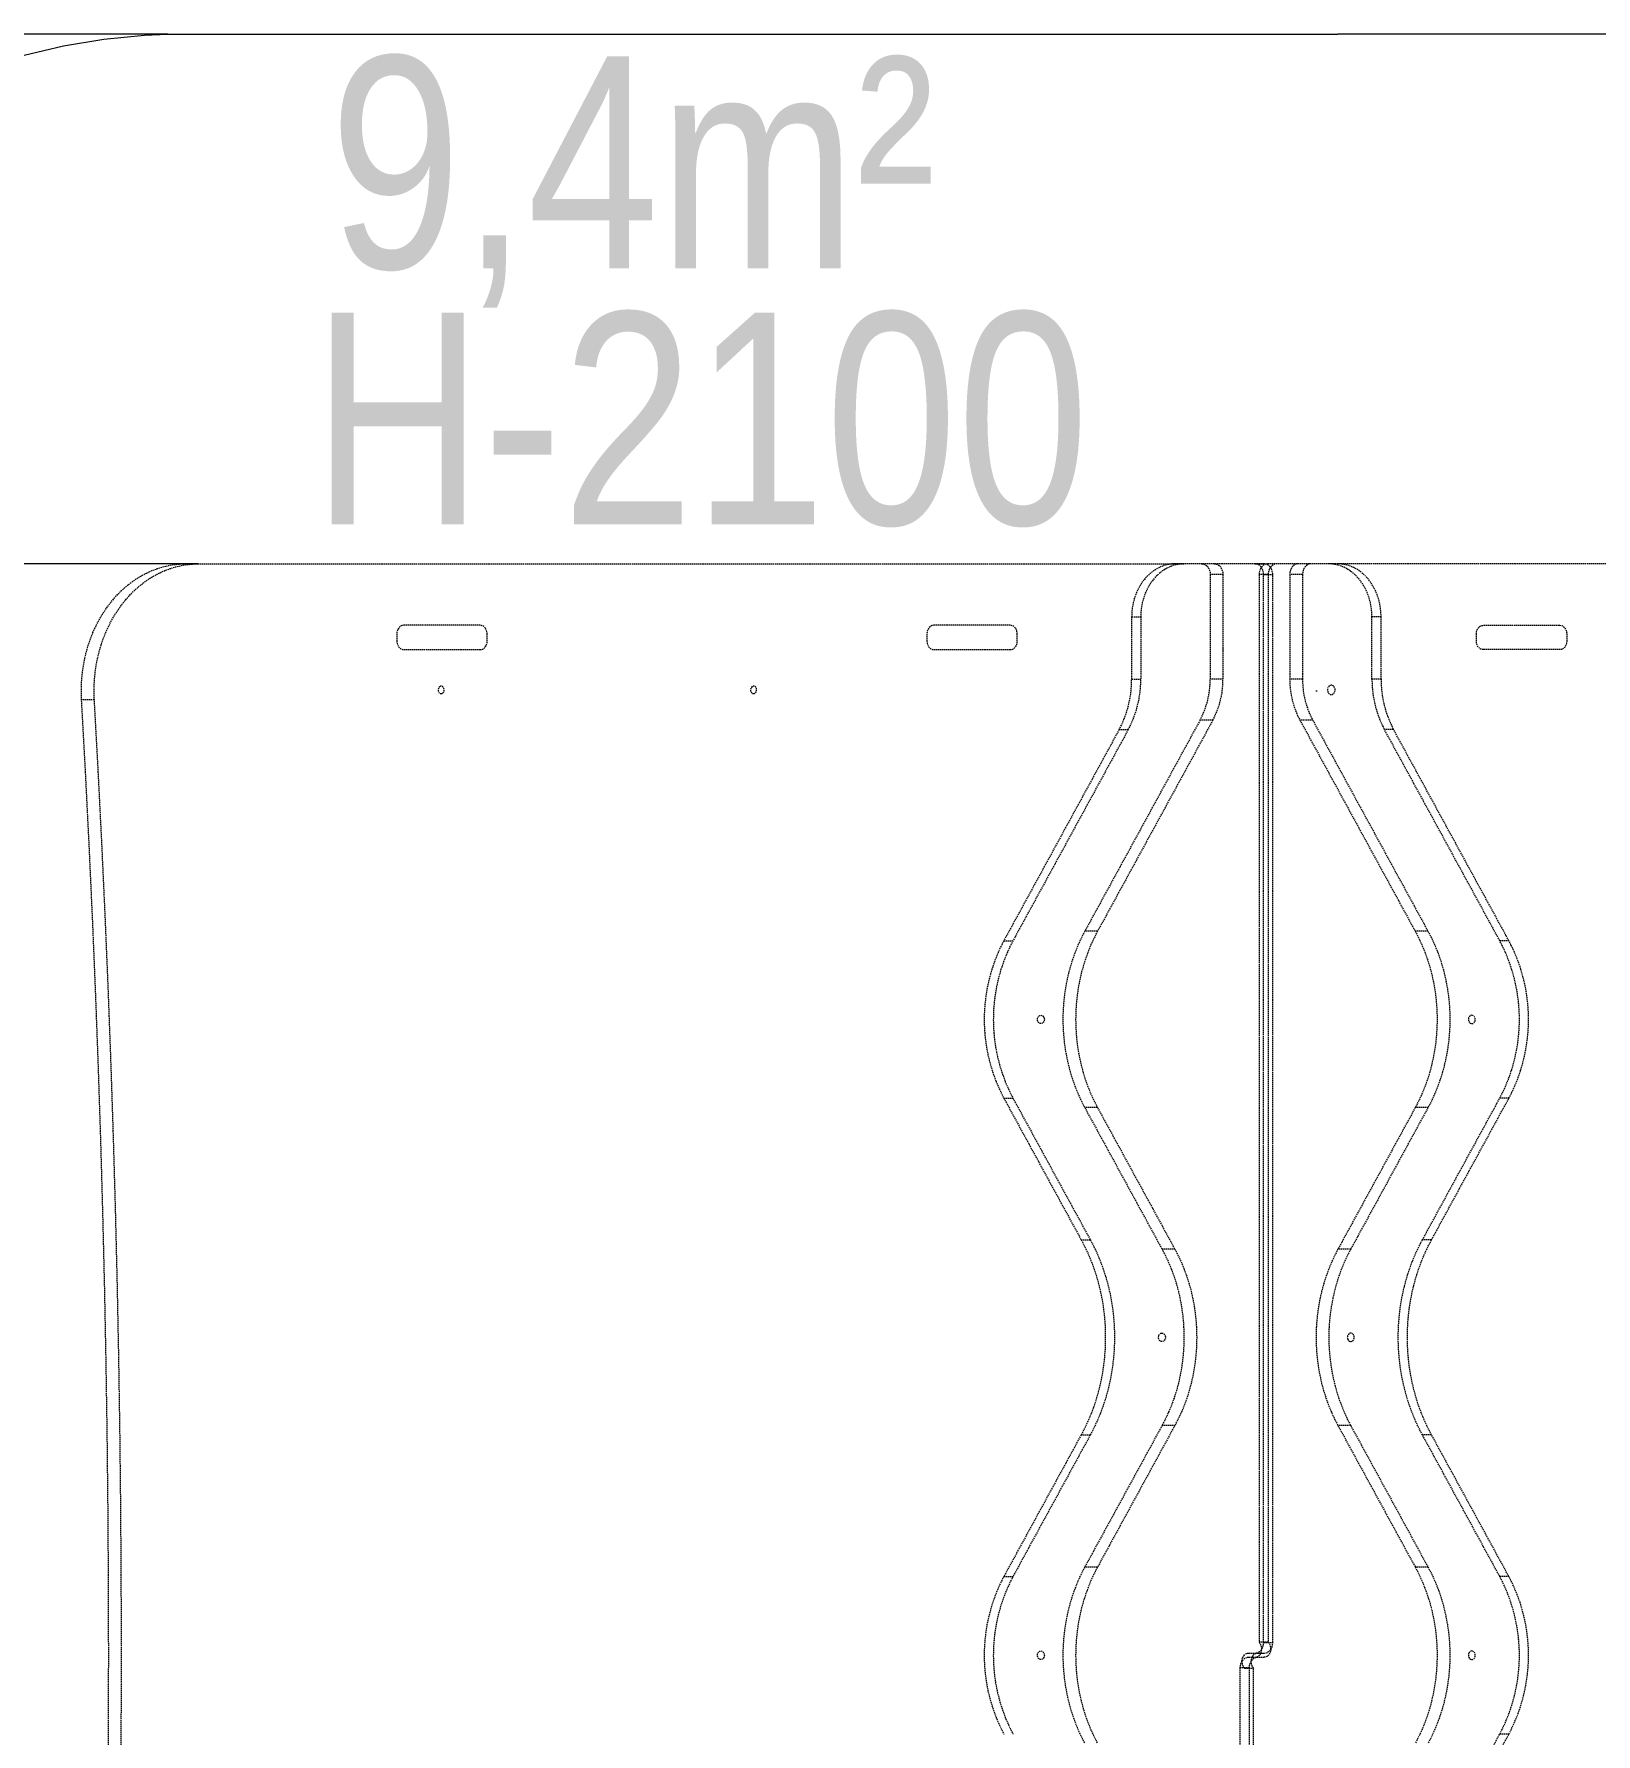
# Model space of a CAD drawing. Header units: millimetres. Extents: x -2739 to 22335, y -2448 to 6743.
# Drawn here: x -1034 to 440, y 147 to 1751 of the extents above; entities that cross this region are included whole.
import ezdxf

# ---------------------------------------------------------------- set-up
doc = ezdxf.new("R2010")
doc.units = ezdxf.units.MM
doc.linetypes.add('HIDDEN', pattern=[1.905, 1.27, -0.635])
for name, color, linetype in [('DIKOM_ЗОНА', 90, 'Continuous'), ('DIKOM_ОБЪЕКТ', 7, 'Continuous'), ('DIKOM_РАЗМЕР_ЗОНА', 7, 'Continuous'), ('DIKOM_РАЗМЕР_ОБЪЕКТА', 7, 'Continuous')]:
    doc.layers.add(name, color=color, linetype=linetype)
doc.styles.add('style1', font='arialbd.ttf', dxfattribs={"width": 0.8})
doc.dimstyles.new('1-50', dxfattribs={"dimtxt": 300, "dimasz": 200, "dimexe": 100, "dimexo": 0, "dimgap": 100, "dimtad": 1, "dimtoh": 1, "dimtxsty": 'style1', "dimcen": 200, "dimclrd": 7, "dimclre": 7, "dimclrt": 7, "dimadec": 1, "dimazin": 2, "dimtfac": 1, "dimtmove": 0, "dimatfit": 2, "dimfxl": 0, "dimlwd": 25, "dimlwe": 18, "dimarcsym": 0})

# ---------------------------------------------------------------- blocks, each defined once
blk = doc.blocks.new('*D0')
at = {"layer": 'Defpoints', "color": 0, "transparency": 16777216}
for p in [(-878.7, 1251.2), (-1731.9, -808.8), (-878.7, -808.8)]:
    blk.add_point(p, dxfattribs=at)
at = {"layer": 'DIKOM_РАЗМЕР_ОБЪЕКТА', "color": 7, "lineweight": 18, "transparency": 16777216}
for p, q in [((-878.7, 1251.2), (-1831.9, 1251.2)), ((-878.7, -808.8), (-1831.9, -808.8))]:
    blk.add_line(p, q, dxfattribs=at)
at = {"layer": 'DIKOM_РАЗМЕР_ОБЪЕКТА', "color": 7, "lineweight": 25, "transparency": 16777216}
blk.add_line((-1731.9, 1051.2), (-1731.9, -608.8), dxfattribs=at)
at = {"layer": 'DIKOM_РАЗМЕР_ОБЪЕКТА', "color": 7, "transparency": 16777216}
for points in [[(-1765.2, 1051.2), (-1698.5, 1051.2), (-1731.9, 1251.2)], [(-1765.2, -608.8), (-1698.5, -608.8), (-1731.9, -808.8)]]:
    blk.add_solid(points, dxfattribs=at)
at = {"layer": 'DIKOM_РАЗМЕР_ОБЪЕКТА', "color": 7, "transparency": 16777216, "insert": (-1985, 221.2), "char_height": 300, "attachment_point": 5, "rotation": 90, "style": 'style1'}
blk.add_mtext('{\\fArial|b0|i0|c204|p34;2060}', dxfattribs=at)
blk = doc.blocks.new('*D1')
at = {"layer": 'Defpoints', "color": 0, "transparency": 16777216}
for p in [(-907.4, 1751), (-2288.4, -1308.5), (-907.4, -1308.5)]:
    blk.add_point(p, dxfattribs=at)
at = {"layer": 'DIKOM_РАЗМЕР_ЗОНА', "color": 7, "lineweight": 18, "transparency": 16777216}
for p, q in [((-907.4, 1751), (-2388.4, 1751)), ((-907.4, -1308.5), (-2388.4, -1308.5))]:
    blk.add_line(p, q, dxfattribs=at)
at = {"layer": 'DIKOM_РАЗМЕР_ЗОНА', "color": 7, "lineweight": 25, "transparency": 16777216}
blk.add_line((-2288.4, 1551), (-2288.4, -1108.5), dxfattribs=at)
at = {"layer": 'DIKOM_РАЗМЕР_ЗОНА', "color": 7, "transparency": 16777216}
for points in [[(-2321.8, 1551), (-2255.1, 1551), (-2288.4, 1751)], [(-2321.8, -1108.5), (-2255.1, -1108.5), (-2288.4, -1308.5)]]:
    blk.add_solid(points, dxfattribs=at)
at = {"layer": 'DIKOM_РАЗМЕР_ЗОНА', "color": 7, "transparency": 16777216, "insert": (-2541.7, 207.5), "char_height": 300, "attachment_point": 5, "rotation": 90, "style": 'style1'}
blk.add_mtext('{\\fArial|b0|i0|c204|p34;3060}', dxfattribs=at)

msp = doc.modelspace()

# ---------------------------------------------------------------- linework, layer by layer
at = {"layer": 'DIKOM_ЗОНА', "color": 3, "lineweight": 15}
for p in [(-907.406, 1750.957), (1146.929, 1750.957)]:
    msp.add_line(p, (196.525, 1751.235), dxfattribs=at)
msp.add_lwpolyline([(-1042.987, 1731.204), (-1005.803, 1739.997), (-967.871, 1746.365), (-929.431, 1750.221), (-907.406, 1750.957)], dxfattribs=at)
at = {"layer": 'DIKOM_ОБЪЕКТ', "color": 7, "linetype": 'HIDDEN', "lineweight": 15}
for p, q in [((-890.725, 1251.235), (43.028, 1251.235)), ((118.445, 1251.235), (43.028, 1251.235)), ((43.028, 1251.235), (51.632, 1251.235)), ((76.206, 1241.235), (76.206, 1142.429)), ((88.251, 1241.235), (76.206, 1241.235)), ((88.251, 1241.235), (88.251, 1142.429)), ((118.445, 1251.235), (127.048, 1251.235)), ((127.048, 1251.235), (118.445, 1251.235)), ((130.962, 1241.235), (122.359, 1241.235)), ((122.359, 1241.235), (122.359, 233.48)), ((126.636, 233.168), (126.636, 1241.235)), ((126.636, 1241.235), (135.24, 1241.235)), ((139.154, 1251.235), (130.55, 1251.235)), ((130.962, 1241.235), (130.962, 233.48)), ((135.24, 233.168), (135.24, 1241.235)), ((196.495, 1251.235), (139.154, 1251.235)), ((163.316, 1241.235), (151.271, 1241.235)), ((151.271, 1241.235), (151.271, 1142.429)), ((163.316, 1241.235), (163.316, 1142.429)), ((196.525, 1251.235), (196.495, 1251.235)), ((1130.247, 1251.235), (196.525, 1251.235)), ((-612.658, 1193.235), (-684.743, 1193.235)), ((-112.479, 1193.235), (-184.565, 1193.235)), ((2.07, 1201.235), (2.07, 1142.429)), ((2.07, 1201.235), (10.674, 1201.235)), ((10.674, 1201.235), (10.674, 1142.429)), ((228.848, 1142.43), (228.849, 1201.235)), ((237.452, 1201.235), (228.849, 1201.235)), ((237.452, 1142.43), (237.452, 1201.235)), ((333.973, 1193.235), (406.058, 1193.235)), ((-691.296, 1185.235), (-691.296, 1178.235)), ((-606.104, 1178.235), (-606.104, 1185.235)), ((-191.118, 1185.235), (-191.118, 1178.235)), ((-105.926, 1178.235), (-105.926, 1185.235)), ((88.28, 1168.235), (88.28, 1171.235)), ((327.42, 1178.235), (327.42, 1185.235)), ((412.611, 1185.235), (412.611, 1178.235)), ((-684.743, 1170.235), (-612.658, 1170.235)), ((-184.565, 1170.235), (-112.479, 1170.235)), ((406.058, 1170.235), (333.973, 1170.235)), ((2.07, 1142.429), (10.674, 1142.429)), ((88.251, 1142.429), (76.206, 1142.429)), ((163.316, 1142.429), (151.271, 1142.429)), ((237.452, 1142.43), (228.848, 1142.43)), ((175.72, 1131.235), (177.44, 1131.235)), ((-976.743, 1122.933), (-988.788, 1122.933)), ((-9.761, 1094.725), (-118.523, 895.565)), ((-1.158, 1094.725), (-109.919, 895.565)), ((66.576, 1103.6), (-42.186, 904.44)), ((78.621, 1103.6), (-30.141, 904.44)), ((-9.761, 1094.725), (-1.158, 1094.725)), ((78.621, 1103.6), (66.576, 1103.6)), ((172.947, 1103.6), (160.901, 1103.6)), ((160.901, 1103.6), (269.663, 904.44)), ((172.947, 1103.6), (281.708, 904.44)), ((249.284, 1094.725), (240.68, 1094.725)), ((349.442, 895.565), (240.68, 1094.725)), ((358.045, 895.565), (249.284, 1094.725)), ((-30.141, 904.44), (-42.186, 904.44)), ((281.708, 904.44), (269.663, 904.44)), ((-118.523, 895.565), (-109.919, 895.565)), ((358.045, 895.565), (349.442, 895.565)), ((-118.523, 746.905), (-45.569, 613.315)), ((-118.523, 746.905), (-109.919, 746.905)), ((-109.919, 746.905), (-36.966, 613.315)), ((-42.186, 738.03), (30.768, 604.44)), ((-30.141, 738.03), (-42.186, 738.03)), ((-30.141, 738.03), (42.813, 604.44)), ((269.663, 738.03), (196.709, 604.44)), ((281.708, 738.03), (208.755, 604.44)), ((281.708, 738.03), (269.663, 738.03)), ((276.488, 613.315), (349.442, 746.905)), ((285.092, 613.315), (358.045, 746.905)), ((358.045, 746.905), (349.442, 746.905)), ((-45.569, 613.315), (-36.966, 613.315)), ((285.092, 613.315), (276.488, 613.315)), ((42.813, 604.44), (30.768, 604.44)), ((208.755, 604.44), (196.709, 604.44)), ((30.768, 438.03), (-42.186, 304.44)), ((42.813, 438.03), (-30.141, 304.44)), ((42.813, 438.03), (30.768, 438.03)), ((208.755, 438.03), (196.709, 438.03)), ((196.709, 438.03), (269.663, 304.44)), ((208.755, 438.03), (281.708, 304.44)), ((-45.569, 429.155), (-118.523, 295.565)), ((-36.966, 429.155), (-109.919, 295.565)), ((-45.569, 429.155), (-36.966, 429.155)), ((285.092, 429.155), (276.488, 429.155)), ((349.442, 295.565), (276.488, 429.155)), ((358.045, 295.565), (285.092, 429.155)), ((-118.523, 295.565), (-109.919, 295.565)), ((-30.141, 304.44), (-42.186, 304.44)), ((281.708, 304.44), (269.663, 304.44)), ((358.045, 295.565), (349.442, 295.565)), ((130.962, 233.48), (122.359, 233.48)), ((126.636, 233.168), (135.24, 233.168)), ((112.886, 209.302), (104.283, 209.302)), ((104.283, 209.302), (104.283, -798.765)), ((108.56, 208.99), (117.164, 208.99)), ((121.078, 219.235), (112.474, 219.235)), ((112.656, 223.235), (118.445, 223.235)), ((112.656, 223.235), (118.445, 223.235)), ((112.886, 209.302), (112.886, -798.765)), ((117.164, -798.765), (117.164, 208.99)), ((118.445, 223.235), (127.049, 223.235)), ((126.866, 219.235), (121.078, 219.235)), ((121.26, 223.235), (127.049, 223.235)), ((276.488, 13.315), (349.442, 146.905)), ((285.092, 13.315), (358.045, 146.905)), ((358.045, 146.905), (349.442, 146.905))]:
    msp.add_line(p, q, dxfattribs=at)
at = {"layer": 'DIKOM_ОБЪЕКТ', "color": 7, "linetype": 'HIDDEN', "lineweight": 15, "flags": 128}
for points in [[(-988.788, 1122.933), (-989.013, 1129.486), (-988.944, 1136.045), (-988.582, 1142.59), (-987.928, 1149.1), (-986.983, 1155.557), (-985.751, 1161.942), (-984.234, 1168.234), (-982.438, 1174.416), (-980.369, 1180.47), (-978.031, 1186.376), (-975.433, 1192.117), (-972.581, 1197.676), (-969.485, 1203.037), (-966.154, 1208.184), (-962.597, 1213.1), (-958.825, 1217.772), (-954.85, 1222.185), (-950.683, 1226.327), (-946.338, 1230.184), (-941.826, 1233.746), (-937.161, 1237.001), (-932.358, 1239.941), (-927.43, 1242.555), (-922.393, 1244.837), (-917.261, 1246.78), (-912.049, 1248.377), (-906.774, 1249.625), (-901.451, 1250.518), (-896.096, 1251.056), (-890.725, 1251.235)], [(-976.743, 1122.933), (-976.968, 1129.486), (-976.899, 1136.045), (-976.537, 1142.59), (-975.883, 1149.1), (-974.938, 1155.557), (-973.706, 1161.942), (-972.189, 1168.234), (-970.393, 1174.416), (-968.324, 1180.47), (-965.986, 1186.376), (-963.388, 1192.117), (-960.536, 1197.676), (-957.44, 1203.037), (-954.108, 1208.184), (-950.552, 1213.1), (-946.78, 1217.772), (-942.805, 1222.185), (-938.638, 1226.327), (-934.293, 1230.184), (-929.781, 1233.746), (-925.116, 1237.001), (-920.313, 1239.941), (-915.385, 1242.555), (-910.347, 1244.837), (-905.215, 1246.78), (-900.004, 1248.377), (-894.729, 1249.625), (-889.406, 1250.518), (-884.051, 1251.056), (-878.68, 1251.235)], [(43.028, 1251.235), (39.458, 1251.045), (35.916, 1250.475), (32.427, 1249.531), (29.02, 1248.22), (25.718, 1246.55), (22.549, 1244.536), (19.536, 1242.193), (16.701, 1239.537), (14.066, 1236.59), (11.653, 1233.374), (9.477, 1229.914), (7.558, 1226.235), (5.908, 1222.366), (4.54, 1218.336), (3.466, 1214.176), (2.693, 1209.917), (2.226, 1205.593), (2.07, 1201.235)], [(51.632, 1251.235), (48.062, 1251.045), (44.519, 1250.475), (41.031, 1249.531), (37.623, 1248.22), (34.322, 1246.55), (31.153, 1244.536), (28.139, 1242.193), (25.304, 1239.537), (22.67, 1236.59), (20.256, 1233.374), (18.081, 1229.914), (16.161, 1226.235), (14.511, 1222.366), (13.144, 1218.336), (12.069, 1214.176), (11.296, 1209.917), (10.83, 1205.593), (10.674, 1201.235)], [(68.014, 1251.235), (69.613, 1251.043), (71.149, 1250.474), (72.565, 1249.55), (73.807, 1248.306), (74.825, 1246.791), (75.582, 1245.062), (76.049, 1243.186), (76.206, 1241.235)], [(80.06, 1251.235), (81.658, 1251.043), (83.194, 1250.474), (84.611, 1249.55), (85.852, 1248.306), (86.871, 1246.791), (87.628, 1245.062), (88.094, 1243.186), (88.251, 1241.235)], [(126.636, 1241.235), (126.479, 1243.186), (126.013, 1245.062), (125.256, 1246.791), (124.237, 1248.306), (122.996, 1249.55), (121.579, 1250.474), (120.043, 1251.043), (118.445, 1251.235)], [(128.799, 1251.004), (127.415, 1250.474), (125.999, 1249.55), (124.758, 1248.306), (123.739, 1246.791), (122.982, 1245.062), (122.516, 1243.186), (122.359, 1241.235)], [(135.24, 1241.235), (135.082, 1243.186), (134.616, 1245.062), (133.859, 1246.791), (132.841, 1248.306), (131.599, 1249.55), (130.183, 1250.474), (128.646, 1251.043), (127.048, 1251.235)], [(130.55, 1251.235), (128.952, 1251.043), (128.799, 1251.004)], [(159.463, 1251.235), (157.865, 1251.043), (156.328, 1250.474), (154.912, 1249.55), (153.671, 1248.306), (152.652, 1246.791), (151.895, 1245.062), (151.429, 1243.186), (151.271, 1241.235)], [(171.508, 1251.235), (169.91, 1251.043), (168.373, 1250.474), (166.957, 1249.55), (165.716, 1248.306), (164.697, 1246.791), (163.94, 1245.062), (163.474, 1243.186), (163.316, 1241.235)], [(228.849, 1201.235), (228.693, 1205.593), (228.226, 1209.917), (227.453, 1214.176), (226.378, 1218.336), (225.011, 1222.366), (223.361, 1226.235), (221.441, 1229.914), (219.266, 1233.374), (216.852, 1236.59), (214.218, 1239.537), (211.383, 1242.193), (208.37, 1244.536), (205.2, 1246.55), (201.899, 1248.22), (198.492, 1249.531), (195.003, 1250.475), (191.461, 1251.045), (187.891, 1251.235)], [(237.452, 1201.235), (237.296, 1205.593), (236.83, 1209.917), (236.057, 1214.176), (234.982, 1218.336), (233.615, 1222.366), (231.965, 1226.235), (230.045, 1229.914), (227.87, 1233.374), (225.456, 1236.59), (222.822, 1239.537), (219.987, 1242.193), (216.973, 1244.536), (213.804, 1246.55), (210.503, 1248.22), (207.095, 1249.531), (203.607, 1250.475), (200.064, 1251.045), (196.495, 1251.235)], [(-684.743, 1193.235), (-686.021, 1193.081), (-687.251, 1192.626), (-688.384, 1191.887), (-689.377, 1190.892), (-690.192, 1189.68), (-690.797, 1188.297), (-691.17, 1186.796), (-691.296, 1185.235)], [(-606.104, 1185.235), (-606.23, 1186.796), (-606.603, 1188.297), (-607.209, 1189.68), (-608.024, 1190.892), (-609.017, 1191.887), (-610.15, 1192.626), (-611.379, 1193.081), (-612.658, 1193.235)], [(-184.565, 1193.235), (-185.843, 1193.081), (-187.072, 1192.626), (-188.205, 1191.887), (-189.198, 1190.892), (-190.013, 1189.68), (-190.619, 1188.297), (-190.992, 1186.796), (-191.118, 1185.235)], [(-105.926, 1185.235), (-106.052, 1186.796), (-106.425, 1188.297), (-107.03, 1189.68), (-107.845, 1190.892), (-108.838, 1191.887), (-109.971, 1192.626), (-111.201, 1193.081), (-112.479, 1193.235)], [(327.42, 1185.235), (327.545, 1186.796), (327.918, 1188.297), (328.524, 1189.68), (329.339, 1190.892), (330.332, 1191.887), (331.465, 1192.626), (332.694, 1193.081), (333.973, 1193.235)], [(406.058, 1193.235), (407.337, 1193.081), (408.566, 1192.626), (409.699, 1191.887), (410.692, 1190.892), (411.507, 1189.68), (412.113, 1188.297), (412.485, 1186.796), (412.611, 1185.235)], [(-691.296, 1178.235), (-691.17, 1176.674), (-690.797, 1175.174), (-690.192, 1173.79), (-689.377, 1172.578), (-688.384, 1171.583), (-687.251, 1170.844), (-686.021, 1170.389), (-684.743, 1170.235)], [(-612.658, 1170.235), (-611.379, 1170.389), (-610.15, 1170.844), (-609.017, 1171.583), (-608.024, 1172.578), (-607.209, 1173.79), (-606.603, 1175.174), (-606.23, 1176.674), (-606.104, 1178.235)], [(-191.118, 1178.235), (-190.992, 1176.674), (-190.619, 1175.174), (-190.013, 1173.79), (-189.198, 1172.578), (-188.205, 1171.583), (-187.072, 1170.844), (-185.843, 1170.389), (-184.565, 1170.235)], [(-112.479, 1170.235), (-111.201, 1170.389), (-109.971, 1170.844), (-108.838, 1171.583), (-107.845, 1172.578), (-107.03, 1173.79), (-106.425, 1175.174), (-106.052, 1176.674), (-105.926, 1178.235)], [(333.973, 1170.235), (332.694, 1170.389), (331.465, 1170.844), (330.332, 1171.583), (329.339, 1172.578), (328.524, 1173.79), (327.918, 1175.174), (327.545, 1176.674), (327.42, 1178.235)], [(412.611, 1178.235), (412.485, 1176.674), (412.113, 1175.174), (411.507, 1173.79), (410.692, 1172.578), (409.699, 1171.583), (408.566, 1170.844), (407.337, 1170.389), (406.058, 1170.235)], [(-649.519, 1128.735), (-648.588, 1128.925), (-647.758, 1129.473), (-647.119, 1130.321), (-646.74, 1131.376), (-646.662, 1132.524), (-646.894, 1133.641), (-647.41, 1134.606), (-648.155, 1135.313), (-649.048, 1135.687), (-649.991, 1135.687), (-650.884, 1135.313), (-651.629, 1134.606), (-652.145, 1133.641), (-652.377, 1132.524), (-652.299, 1131.376), (-651.92, 1130.321), (-651.28, 1129.473), (-650.45, 1128.925), (-649.519, 1128.735)], [(-354.692, 1128.735), (-353.761, 1128.925), (-352.931, 1129.473), (-352.292, 1130.321), (-351.913, 1131.376), (-351.835, 1132.524), (-352.067, 1133.641), (-352.583, 1134.606), (-353.328, 1135.313), (-354.22, 1135.687), (-355.164, 1135.687), (-356.057, 1135.313), (-356.801, 1134.606), (-357.318, 1133.641), (-357.549, 1132.524), (-357.471, 1131.376), (-357.092, 1130.321), (-356.453, 1129.473), (-355.623, 1128.925), (-354.692, 1128.735)], [(190.464, 1136.635), (189.449, 1136.457), (188.516, 1135.937), (187.741, 1135.116), (187.186, 1134.063), (186.897, 1132.861), (186.897, 1131.609), (187.186, 1130.407), (187.741, 1129.354), (188.516, 1128.534), (189.449, 1128.013), (190.464, 1127.835), (191.48, 1128.013), (192.413, 1128.534), (193.188, 1129.354), (193.743, 1130.407), (194.032, 1131.609), (194.032, 1132.861), (193.743, 1134.063), (193.188, 1135.116), (192.413, 1135.937), (191.48, 1136.457), (190.464, 1136.635)], [(-988.788, -680.463), (-985.005, -611.2), (-981.524, -541.913), (-978.346, -472.605), (-975.47, -403.277), (-972.896, -333.931), (-970.625, -264.57), (-968.657, -195.195), (-966.991, -125.808), (-965.629, -56.411), (-964.569, 12.993), (-963.812, 82.404), (-963.357, 151.819), (-963.206, 221.235), (-963.357, 290.652), (-963.812, 360.066), (-964.569, 429.477), (-965.629, 498.881), (-966.991, 568.278), (-968.657, 637.665), (-970.625, 707.04), (-972.896, 776.402), (-975.47, 845.747), (-978.346, 915.075), (-981.524, 984.383), (-985.005, 1053.67), (-988.788, 1122.933)], [(-976.743, -680.463), (-972.96, -611.2), (-969.479, -541.913), (-966.3, -472.605), (-963.424, -403.277), (-960.851, -333.931), (-958.58, -264.57), (-956.612, -195.195), (-954.946, -125.808), (-953.584, -56.411), (-952.524, 12.993), (-951.767, 82.404), (-951.312, 151.819), (-951.161, 221.235), (-951.312, 290.652), (-951.767, 360.066), (-952.524, 429.477), (-953.584, 498.881), (-954.946, 568.278), (-956.612, 637.665), (-958.58, 707.04), (-960.851, 776.402), (-963.424, 845.747), (-966.3, 915.075), (-969.479, 984.383), (-972.96, 1053.67), (-976.743, 1122.933)], [(-42.186, 904.44), (-45.401, 898.227), (-48.364, 891.829), (-51.066, 885.262), (-53.502, 878.541), (-55.665, 871.682), (-57.55, 864.703), (-59.153, 857.619), (-60.47, 850.447), (-61.497, 843.206), (-62.233, 835.912), (-62.675, 828.582), (-62.822, 821.235), (-62.675, 813.888), (-62.233, 806.558), (-61.497, 799.264), (-60.47, 792.023), (-59.153, 784.851), (-57.55, 777.767), (-55.665, 770.788), (-53.502, 763.929), (-51.066, 757.208), (-48.364, 750.641), (-45.401, 744.243), (-42.186, 738.03)], [(-30.141, 904.44), (-33.356, 898.227), (-36.319, 891.829), (-39.021, 885.262), (-41.457, 878.541), (-43.62, 871.682), (-45.505, 864.703), (-47.108, 857.619), (-48.425, 850.447), (-49.452, 843.206), (-50.188, 835.912), (-50.63, 828.582), (-50.777, 821.235), (-50.63, 813.888), (-50.188, 806.558), (-49.452, 799.264), (-48.425, 792.023), (-47.108, 784.851), (-45.505, 777.767), (-43.62, 770.788), (-41.457, 763.929), (-39.021, 757.208), (-36.319, 750.641), (-33.356, 744.243), (-30.141, 738.03)], [(269.663, 904.44), (272.879, 898.227), (275.841, 891.829), (278.544, 885.262), (280.979, 878.541), (283.142, 871.682), (285.027, 864.703), (286.63, 857.619), (287.947, 850.447), (288.974, 843.206), (289.71, 835.912), (290.152, 828.582), (290.3, 821.235), (290.152, 813.888), (289.71, 806.558), (288.974, 799.264), (287.947, 792.023), (286.63, 784.851), (285.027, 777.767), (283.142, 770.788), (280.979, 763.929), (278.544, 757.208), (275.841, 750.641), (272.879, 744.243), (269.663, 738.03)], [(281.708, 904.44), (284.924, 898.227), (287.886, 891.829), (290.589, 885.262), (293.024, 878.541), (295.187, 871.682), (297.072, 864.703), (298.675, 857.619), (299.992, 850.447), (301.019, 843.206), (301.755, 835.912), (302.197, 828.582), (302.345, 821.235), (302.197, 813.888), (301.755, 806.558), (301.019, 799.264), (299.992, 792.023), (298.675, 784.851), (297.072, 777.767), (295.187, 770.788), (293.024, 763.929), (290.589, 757.208), (287.886, 750.641), (284.924, 744.243), (281.708, 738.03)], [(-83.543, 825.235), (-82.577, 825.057), (-81.697, 824.54), (-80.981, 823.729), (-80.493, 822.696), (-80.276, 821.534), (-80.349, 820.345), (-80.706, 819.235), (-81.315, 818.303), (-82.122, 817.631), (-83.055, 817.28), (-84.032, 817.28), (-84.965, 817.631), (-85.772, 818.303), (-86.381, 819.235), (-86.738, 820.345), (-86.811, 821.534), (-86.593, 822.696), (-86.105, 823.729), (-85.389, 824.54), (-84.509, 825.057), (-83.543, 825.235)], [(323.066, 825.235), (322.1, 825.057), (321.22, 824.54), (320.504, 823.729), (320.016, 822.696), (319.798, 821.534), (319.871, 820.345), (320.228, 819.235), (320.837, 818.303), (321.644, 817.631), (322.577, 817.28), (323.554, 817.28), (324.487, 817.631), (325.294, 818.303), (325.903, 819.235), (326.26, 820.345), (326.333, 821.534), (326.116, 822.696), (325.627, 823.729), (324.911, 824.54), (324.031, 825.057), (323.066, 825.235)], [(-45.569, 613.315), (-42.147, 606.719), (-38.984, 599.933), (-36.085, 592.973), (-33.457, 585.854), (-31.107, 578.593), (-29.038, 571.204), (-27.257, 563.705), (-25.767, 556.112), (-24.57, 548.442), (-23.671, 540.712), (-23.07, 532.938), (-22.769, 525.139), (-22.769, 517.331), (-23.07, 509.532), (-23.671, 501.758), (-24.57, 494.028), (-25.767, 486.358), (-27.257, 478.765), (-29.038, 471.266), (-31.107, 463.877), (-33.457, 456.616), (-36.085, 449.497), (-38.984, 442.537), (-42.147, 435.751), (-45.569, 429.155)], [(-36.966, 613.315), (-33.544, 606.719), (-30.38, 599.933), (-27.481, 592.973), (-24.854, 585.854), (-22.503, 578.593), (-20.435, 571.204), (-18.654, 563.705), (-17.163, 556.112), (-15.967, 548.442), (-15.067, 540.712), (-14.466, 532.938), (-14.165, 525.139), (-14.165, 517.331), (-14.466, 509.532), (-15.067, 501.758), (-15.967, 494.028), (-17.163, 486.358), (-18.654, 478.765), (-20.435, 471.266), (-22.503, 463.877), (-24.854, 456.616), (-27.481, 449.497), (-30.38, 442.537), (-33.544, 435.751), (-36.966, 429.155)], [(276.488, 429.155), (273.066, 435.752), (269.903, 442.537), (267.004, 449.497), (264.376, 456.616), (262.025, 463.877), (259.957, 471.266), (258.176, 478.765), (256.685, 486.358), (255.489, 494.028), (254.589, 501.758), (253.989, 509.532), (253.688, 517.331), (253.688, 525.139), (253.989, 532.938), (254.589, 540.712), (255.489, 548.442), (256.685, 556.112), (258.176, 563.705), (259.957, 571.204), (262.025, 578.593), (264.376, 585.854), (267.004, 592.973), (269.903, 599.933), (273.066, 606.719), (276.488, 613.315)], [(285.092, 429.155), (281.67, 435.752), (278.506, 442.537), (275.607, 449.497), (272.98, 456.616), (270.629, 463.877), (268.561, 471.266), (266.78, 478.765), (265.289, 486.358), (264.093, 494.028), (263.193, 501.758), (262.592, 509.532), (262.292, 517.331), (262.292, 525.139), (262.592, 532.938), (263.193, 540.712), (264.093, 548.442), (265.289, 556.112), (266.78, 563.705), (268.561, 571.204), (270.629, 578.593), (272.98, 585.854), (275.607, 592.973), (278.506, 599.933), (281.67, 606.719), (285.092, 613.315)], [(30.768, 604.44), (33.984, 598.227), (36.946, 591.829), (39.648, 585.262), (42.084, 578.541), (44.247, 571.682), (46.132, 564.703), (47.735, 557.619), (49.052, 550.447), (50.079, 543.206), (50.815, 535.912), (51.257, 528.582), (51.404, 521.235), (51.257, 513.888), (50.815, 506.558), (50.079, 499.264), (49.052, 492.023), (47.735, 484.851), (46.132, 477.767), (44.247, 470.788), (42.084, 463.929), (39.648, 457.208), (36.946, 450.641), (33.984, 444.243), (30.768, 438.03)], [(42.813, 604.44), (46.029, 598.227), (48.991, 591.829), (51.693, 585.262), (54.129, 578.541), (56.292, 571.682), (58.177, 564.703), (59.78, 557.619), (61.097, 550.447), (62.124, 543.206), (62.86, 535.912), (63.302, 528.582), (63.449, 521.235), (63.302, 513.888), (62.86, 506.558), (62.124, 499.264), (61.097, 492.023), (59.78, 484.851), (58.177, 477.767), (56.292, 470.788), (54.129, 463.929), (51.693, 457.208), (48.991, 450.641), (46.029, 444.243), (42.813, 438.03)], [(196.709, 604.44), (193.494, 598.227), (190.531, 591.829), (187.829, 585.262), (185.393, 578.541), (183.23, 571.682), (181.345, 564.703), (179.742, 557.619), (178.426, 550.447), (177.398, 543.206), (176.663, 535.912), (176.22, 528.582), (176.073, 521.235), (176.22, 513.888), (176.663, 506.558), (177.398, 499.264), (178.426, 492.023), (179.742, 484.851), (181.345, 477.767), (183.23, 470.788), (185.393, 463.929), (187.829, 457.208), (190.531, 450.641), (193.494, 444.243), (196.709, 438.03)], [(208.755, 604.44), (205.539, 598.227), (202.576, 591.829), (199.874, 585.262), (197.438, 578.541), (195.276, 571.682), (193.39, 564.703), (191.787, 557.619), (190.471, 550.447), (189.443, 543.206), (188.708, 535.912), (188.266, 528.582), (188.118, 521.235), (188.266, 513.888), (188.708, 506.558), (189.443, 499.264), (190.471, 492.023), (191.787, 484.851), (193.39, 477.767), (195.276, 470.788), (197.438, 463.929), (199.874, 457.208), (202.576, 450.641), (205.539, 444.243), (208.755, 438.03)], [(30.683, 525.235), (31.649, 525.057), (32.529, 524.54), (33.245, 523.729), (33.733, 522.696), (33.951, 521.534), (33.878, 520.345), (33.521, 519.235), (32.912, 518.303), (32.105, 517.631), (31.172, 517.28), (30.195, 517.28), (29.262, 517.631), (28.455, 518.303), (27.846, 519.235), (27.489, 520.345), (27.416, 521.534), (27.633, 522.696), (28.122, 523.729), (28.838, 524.54), (29.718, 525.057), (30.683, 525.235)], [(208.839, 525.235), (207.873, 525.057), (206.993, 524.54), (206.277, 523.729), (205.789, 522.696), (205.572, 521.534), (205.645, 520.345), (206.001, 519.235), (206.61, 518.303), (207.417, 517.631), (208.351, 517.28), (209.327, 517.28), (210.261, 517.631), (211.068, 518.303), (211.677, 519.235), (212.034, 520.345), (212.107, 521.534), (211.889, 522.696), (211.401, 523.729), (210.685, 524.54), (209.805, 525.057), (208.839, 525.235)], [(-42.186, 304.44), (-45.401, 298.227), (-48.364, 291.829), (-51.066, 285.262), (-53.502, 278.541), (-55.665, 271.682), (-57.55, 264.703), (-59.153, 257.619), (-60.47, 250.447), (-61.497, 243.206), (-62.233, 235.912), (-62.675, 228.582), (-62.822, 221.235), (-62.675, 213.888), (-62.233, 206.558), (-61.497, 199.264), (-60.47, 192.023), (-59.153, 184.851), (-57.55, 177.767), (-55.665, 170.788), (-53.502, 163.929), (-51.066, 157.208), (-48.364, 150.641), (-45.401, 144.243), (-42.186, 138.03)], [(-30.141, 304.44), (-33.356, 298.227), (-36.319, 291.829), (-39.021, 285.262), (-41.457, 278.541), (-43.62, 271.682), (-45.505, 264.703), (-47.108, 257.619), (-48.425, 250.447), (-49.452, 243.206), (-50.188, 235.912), (-50.63, 228.582), (-50.777, 221.235), (-50.63, 213.888), (-50.188, 206.558), (-49.452, 199.264), (-48.425, 192.023), (-47.108, 184.851), (-45.505, 177.767), (-43.62, 170.788), (-41.457, 163.929), (-39.021, 157.208), (-36.319, 150.641), (-33.356, 144.243), (-30.141, 138.03)], [(269.663, 304.44), (272.879, 298.227), (275.841, 291.829), (278.544, 285.262), (280.979, 278.541), (283.142, 271.682), (285.027, 264.703), (286.63, 257.619), (287.947, 250.447), (288.974, 243.206), (289.71, 235.912), (290.152, 228.582), (290.3, 221.235), (290.152, 213.888), (289.71, 206.558), (288.974, 199.264), (287.947, 192.023), (286.63, 184.851), (285.027, 177.767), (283.142, 170.788), (280.979, 163.929), (278.544, 157.208), (275.841, 150.641), (272.879, 144.243), (269.663, 138.03)], [(281.708, 304.44), (284.924, 298.227), (287.886, 291.829), (290.589, 285.262), (293.024, 278.541), (295.187, 271.682), (297.072, 264.703), (298.675, 257.619), (299.992, 250.447), (301.019, 243.206), (301.755, 235.912), (302.197, 228.582), (302.345, 221.235), (302.197, 213.888), (301.755, 206.558), (301.019, 199.264), (299.992, 192.023), (298.675, 184.851), (297.072, 177.767), (295.187, 170.788), (293.024, 163.929), (290.589, 157.208), (287.886, 150.641), (284.924, 144.243), (281.708, 138.03)], [(-83.543, 225.235), (-82.577, 225.057), (-81.697, 224.54), (-80.981, 223.729), (-80.493, 222.696), (-80.276, 221.534), (-80.349, 220.345), (-80.706, 219.235), (-81.315, 218.303), (-82.122, 217.631), (-83.055, 217.28), (-84.032, 217.28), (-84.965, 217.631), (-85.772, 218.303), (-86.381, 219.235), (-86.738, 220.345), (-86.811, 221.534), (-86.593, 222.696), (-86.105, 223.729), (-85.389, 224.54), (-84.509, 225.057), (-83.543, 225.235)], [(118.445, 223.235), (120.036, 223.426), (121.567, 223.99), (122.979, 224.906), (124.218, 226.14), (125.237, 227.644), (125.997, 229.362), (126.469, 231.226), (126.636, 233.168)], [(133.415, 226.943), (133.254, 225.447), (132.768, 223.758), (131.987, 222.243), (130.95, 220.978), (129.708, 220.026), (128.324, 219.435), (126.866, 219.235)], [(127.049, 223.235), (128.64, 223.426), (130.171, 223.99), (131.582, 224.906), (132.821, 226.14), (133.84, 227.644), (134.601, 229.362), (135.073, 231.226), (135.24, 233.168)], [(323.066, 225.235), (322.1, 225.057), (321.22, 224.54), (320.504, 223.729), (320.016, 222.696), (319.798, 221.534), (319.871, 220.345), (320.228, 219.235), (320.837, 218.303), (321.644, 217.631), (322.577, 217.28), (323.554, 217.28), (324.487, 217.631), (325.294, 218.303), (325.903, 219.235), (326.26, 220.345), (326.333, 221.534), (326.116, 222.696), (325.627, 223.729), (324.911, 224.54), (324.031, 225.057), (323.066, 225.235)], [(112.474, 219.235), (110.883, 219.045), (109.352, 218.48), (107.94, 217.564), (106.701, 216.33), (105.682, 214.826), (104.922, 213.108), (104.449, 211.244), (104.283, 209.302)], [(106.107, 215.527), (106.269, 217.023), (106.754, 218.712), (107.535, 220.227), (108.573, 221.492), (109.815, 222.444), (111.199, 223.035), (112.656, 223.235)], [(121.078, 219.235), (119.486, 219.045), (117.956, 218.48), (116.544, 217.564), (115.305, 216.33), (114.286, 214.826), (113.526, 213.108), (113.053, 211.244), (112.886, 209.302)]]:
    msp.add_lwpolyline(points, dxfattribs=at)
at = {"layer": 'DIKOM_ОБЪЕКТ', "color": 7, "linetype": 'HIDDEN', "lineweight": 15}
for centre, radius, start, end in [((142.237, 1241.365), 11.275, 144.119552, 180.660145), ((139.431, 1243.473), 7.767, 92.0487, 144.591602), ((-97.724, 1141.861), 99.796, 331.814936, 0.326398), ((-89.121, 1141.861), 99.796, 331.814947, 0.326387), ((-5.124, 1141.992), 81.332, 331.833209, 0.308116), ((6.921, 1141.992), 81.332, 331.833193, 0.308132), ((232.602, 1141.992), 81.332, 179.691868, 208.166807), ((244.647, 1141.992), 81.332, 179.691884, 208.166791), ((328.843, 1141.911), 99.996, 179.702676, 208.155956), ((337.447, 1141.911), 99.996, 179.702688, 208.155928), ((21.26, 821.235), 158.317, 151.998128, 208.001872), ((29.864, 821.235), 158.317, 151.998154, 208.001846), ((209.658, 821.235), 158.317, 331.998154, 28.001846), ((218.262, 821.235), 158.317, 331.998146, 28.001854), ((21.26, 221.235), 158.317, 151.998142, 208.001858), ((29.864, 221.235), 158.317, 151.998151, 208.001849), ((209.658, 221.235), 158.317, 331.998151, 28.001849), ((218.262, 221.235), 158.317, 331.998142, 28.001858), ((115.616, 227.196), 9.217, 334.54787, 42.981256), ((124.512, 227.331), 8.912, 357.507926, 43.630923), ((115.011, 215.139), 8.912, 177.507919, 223.630933), ((123.907, 215.274), 9.217, 154.547852, 222.981269), ((121.568, 216.772), 6.471, 92.73111, 157.622795), ((117.954, 225.699), 6.471, 272.731116, 337.622788)]:
    msp.add_arc(centre, radius, start, end, dxfattribs=at)

# ---------------------------------------------------------------- texts
at = {"layer": 'DIKOM_РАЗМЕР_ОБЪЕКТА', "char_height": 200, "attachment_point": 1, "style": 'style1'}
for s, insert, width in [('{\\fArial|b0|i0|c204|p34;9,4m²}', (-754.729, 1730.116), 789.53053), ('{\\fArial|b0|i0|c204|p34;H-2100}', (-771.275, 1488.348), 1501.30904)]:
    msp.add_mtext(s, dxfattribs=dict(at, insert=insert, width=width))

# ---------------------------------------------------------------- dimensions: what is measured, and where the dimension line sits
at = {"layer": 'DIKOM_РАЗМЕР_ЗОНА'}
dim = msp.add_linear_dim(base=(-2288.446, -1308.487), p1=(-907.406, 1750.957), p2=(-907.406, -1308.487), angle=90, text='{\\fArial|b0|i0|c204|p34;3060}', dimstyle='1-50', dxfattribs=at)
dim.commit()
dim.dimension.update_dxf_attribs({"geometry": '*D1', "text_midpoint": (-2288.446, 207.509), "dimtype": 160})
at = {"layer": 'DIKOM_РАЗМЕР_ОБЪЕКТА'}
dim = msp.add_linear_dim(base=(-1731.871, -808.765), p1=(-878.68, 1251.235), p2=(-878.68, -808.765), angle=90, text='{\\fArial|b0|i0|c204|p34;<>}', dimstyle='1-50', dxfattribs=at)
dim.commit()
dim.dimension.update_dxf_attribs({"geometry": '*D0', "text_midpoint": (-1731.871, 221.235), "dimtype": 160})

doc.saveas('drawing.dxf')
